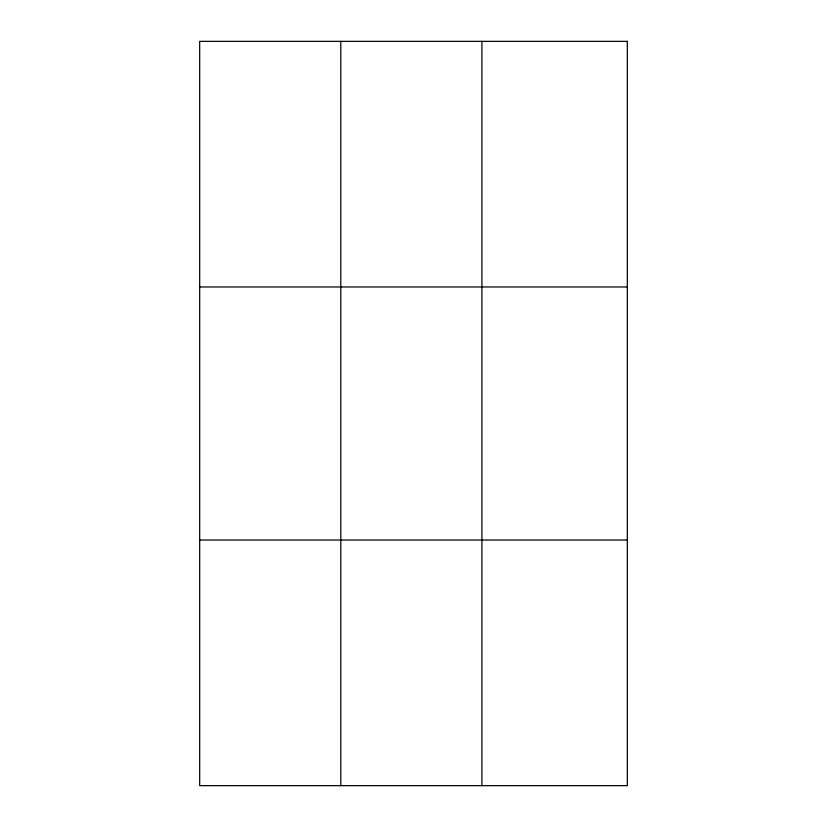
<?xml version="1.0" encoding="UTF-8"?>
<svg xmlns="http://www.w3.org/2000/svg" width="827" height="827" viewBox="0 0 827 827"><rect width="100%" height="100%" fill="white"/><g stroke="black" fill="none" stroke-linecap="round" stroke-linejoin="round"><path stroke-width="1.24" d="M340.796 41.35L340.796 785.65M481.924 41.35L481.924 785.65M199.679 286.969L627.321 286.969M199.679 540.031L627.321 540.031M627.321 41.35L627.321 785.65L199.679 785.65L199.679 41.35L627.321 41.35"/></g></svg>
